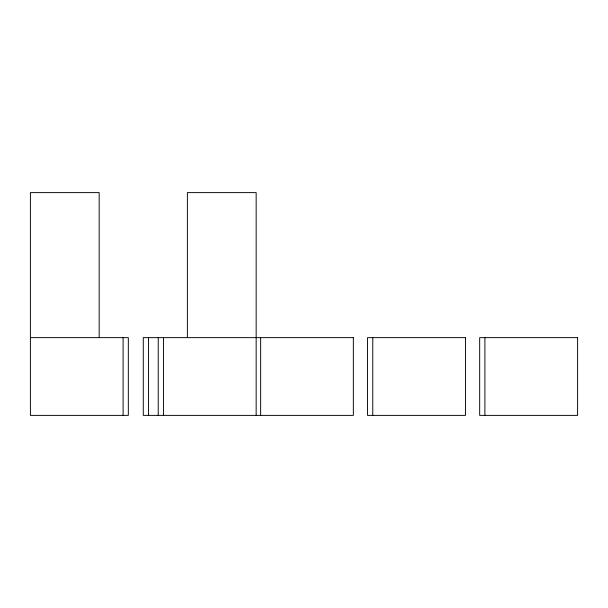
<?xml version="1.0" encoding="UTF-8"?>
<svg xmlns="http://www.w3.org/2000/svg" width="608" height="608" viewBox="0 0 608 608"><rect width="100%" height="100%" fill="white"/><g stroke="black" fill="none" stroke-linecap="round" stroke-linejoin="round"><path stroke-width="0.91" d="M30.4 337.638L128.326 337.638L128.326 415.386L30.4 415.386L30.4 192.614L99.172 192.614L99.172 337.638M484.903 337.638L484.903 415.386M372.772 337.638L372.772 415.386M260.642 337.638L260.642 415.386M256.158 415.386L256.158 192.614L187.386 192.614L187.386 337.638M163.461 337.638L163.461 415.386M158.232 337.638L158.232 415.386M148.512 337.638L148.512 415.386M123.097 337.638L123.097 415.386M353.339 337.638L143.275 337.638L143.275 415.386L353.339 415.386L353.339 337.638M465.47 337.638L367.544 337.638L367.544 415.386L465.47 415.386L465.47 337.638M577.6 337.638L479.674 337.638L479.674 415.386L577.6 415.386L577.6 337.638"/></g></svg>
